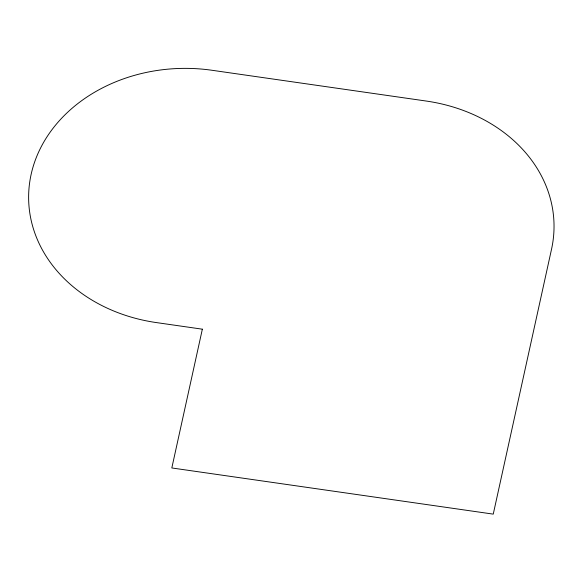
<?xml version="1.0" encoding="UTF-8"?>
<svg xmlns="http://www.w3.org/2000/svg" width="583" height="583" viewBox="0 0 583 583"><rect width="100%" height="100%" fill="white"/><g stroke="black" fill="none" stroke-linecap="round" stroke-linejoin="round"><path stroke-width="0.87" d="M202.352 329.184L171.817 467.96L493.254 514.126L551.54 249.189A155.566 128.056 -1 0 0 426.224 101.041L211.935 70.266A155.566 128.056 -1 0 0 31.118 174.441A155.566 128.056 -1 0 0 156.426 322.588L202.352 329.184"/></g></svg>
